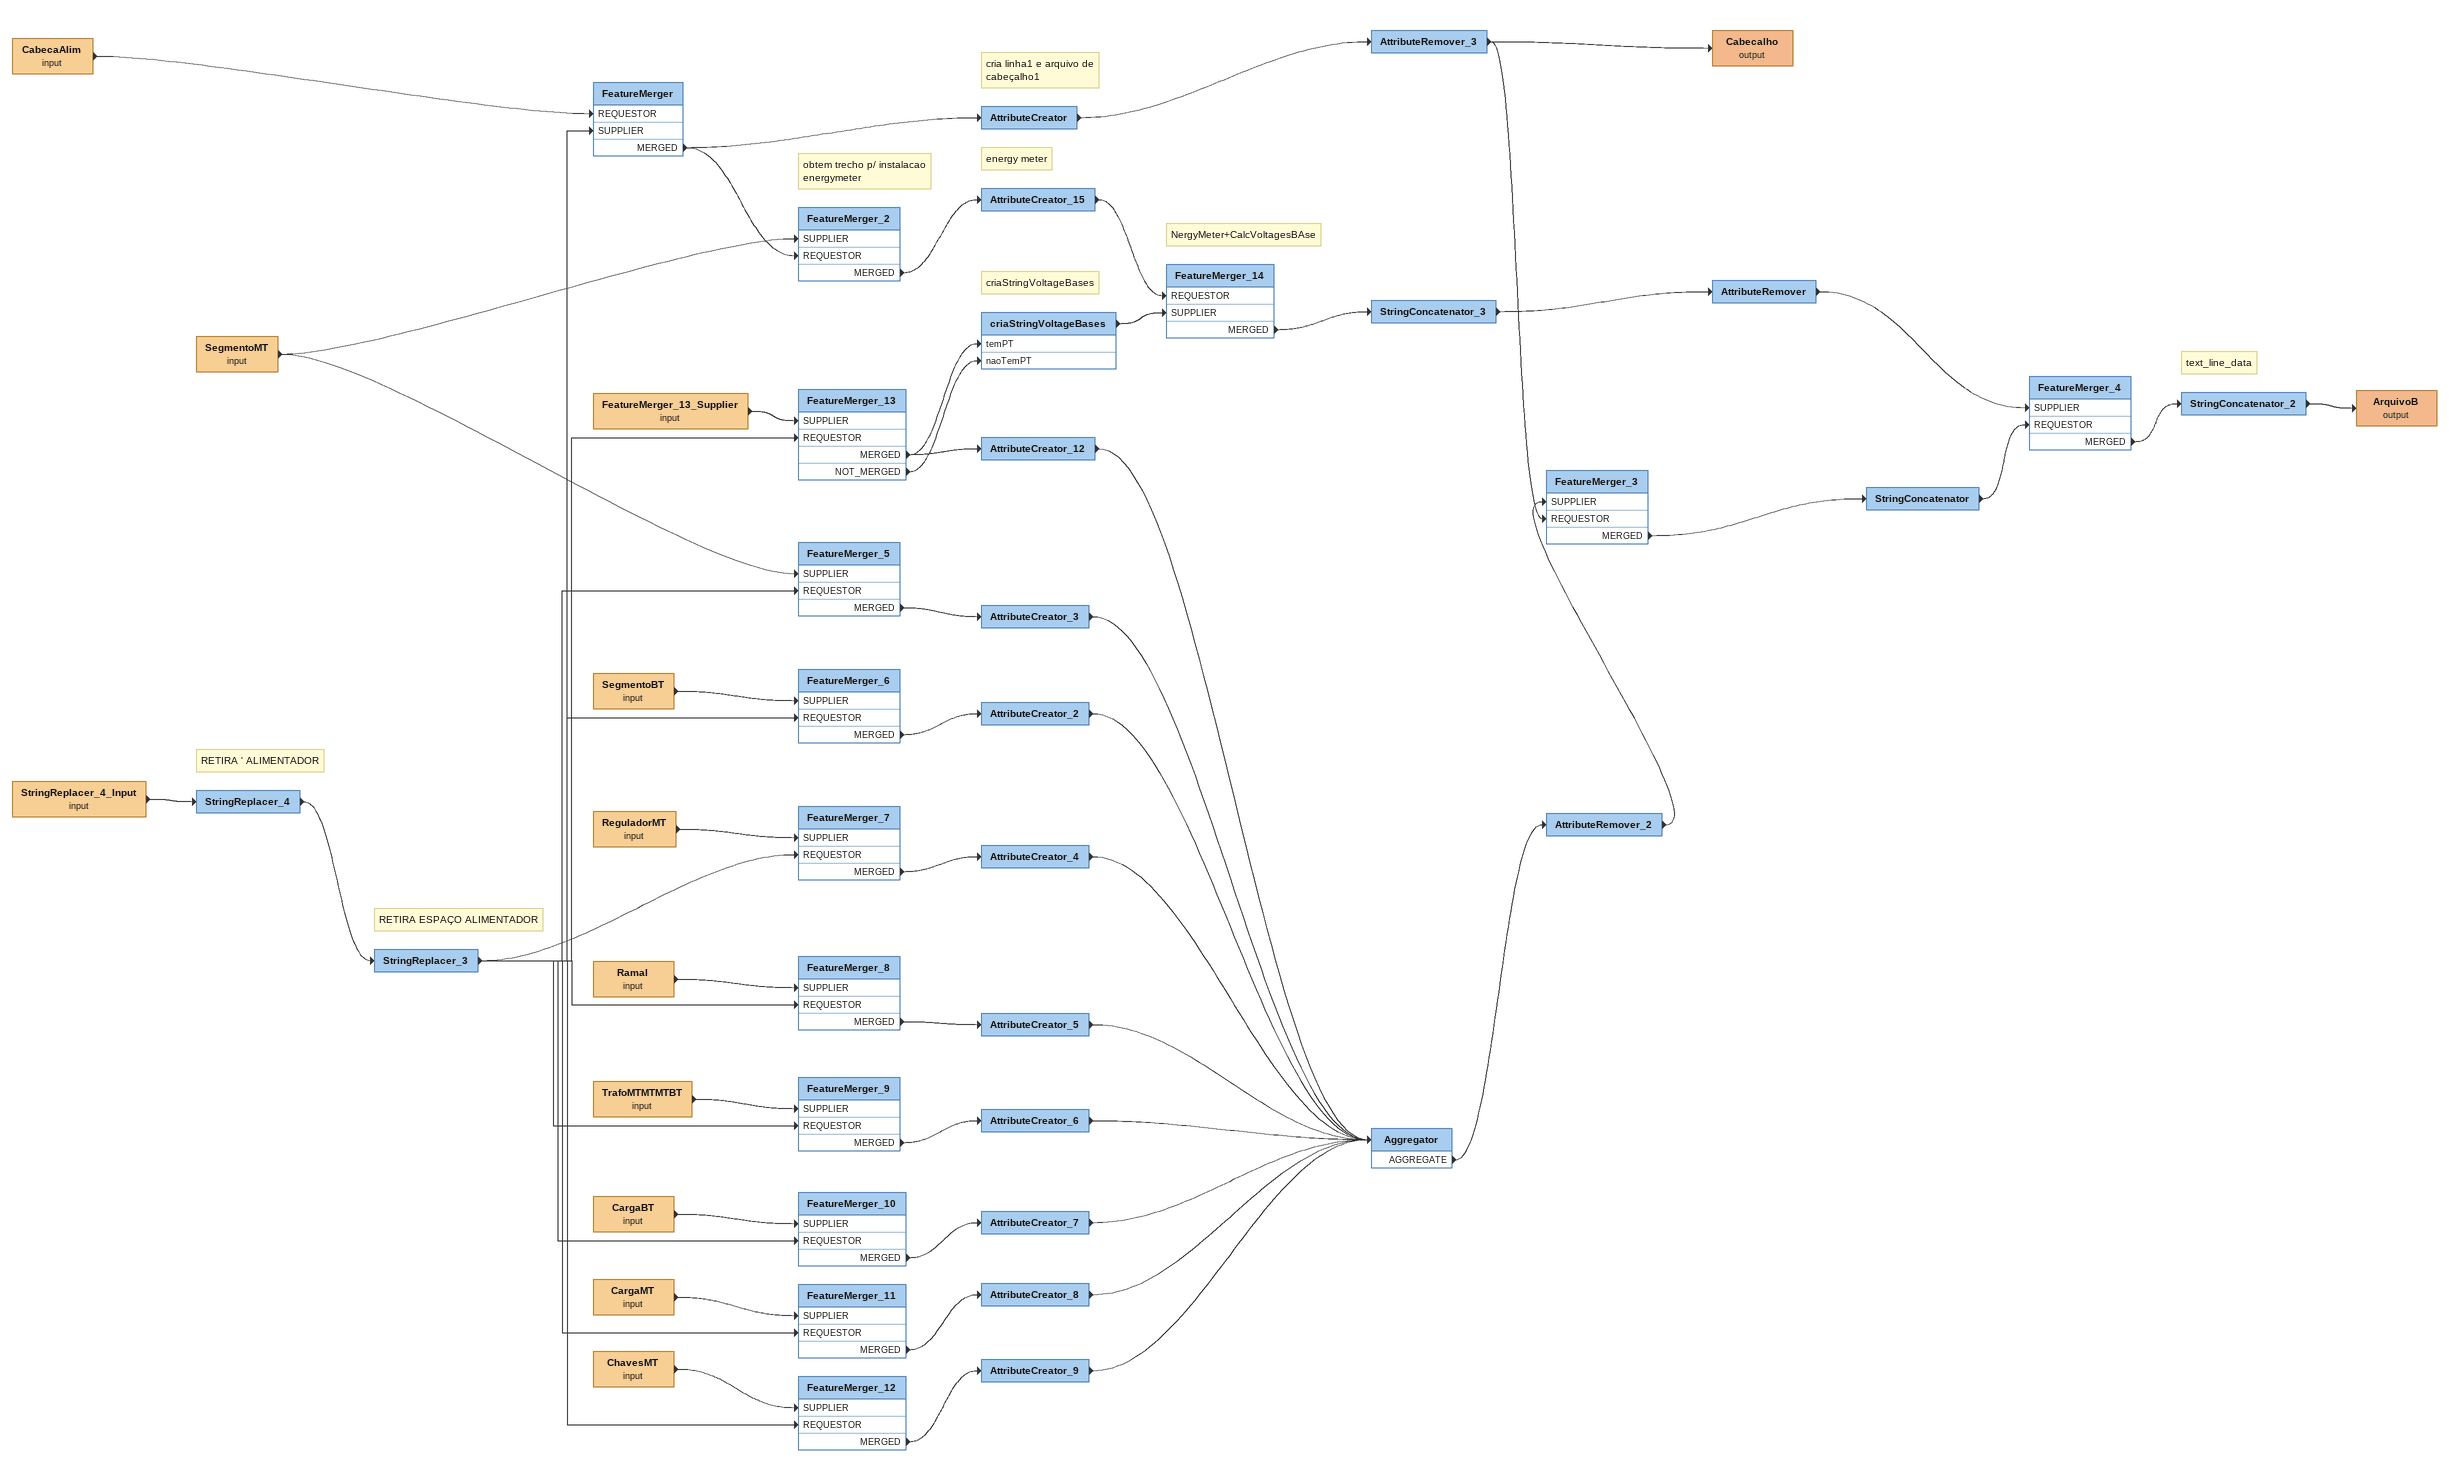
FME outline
CabecaAlim (input)
    -> FeatureMerger [REQUESTOR]
StringReplacer_4_Input (input)
    -> StringReplacer_4
Note: RETIRA ' ALIMENTADOR
StringReplacer_4
    -> StringReplacer_3
Note: RETIRA ESPAÇO ALIMENTADOR
StringReplacer_3
    -> FeatureMerger [SUPPLIER]
    -> FeatureMerger_5 [REQUESTOR]
    -> FeatureMerger_6 [REQUESTOR]
    -> FeatureMerger_7 [REQUESTOR]
    -> FeatureMerger_8 [REQUESTOR]
    -> FeatureMerger_9 [REQUESTOR]
    -> FeatureMerger_10 [REQUESTOR]
    -> FeatureMerger_11 [REQUESTOR]
    -> FeatureMerger_12 [REQUESTOR]
    -> FeatureMerger_13 [REQUESTOR]
FeatureMerger
    MERGED -> FeatureMerger_2 [REQUESTOR]
    MERGED -> AttributeCreator
Note: cria linha1 e arquivo de cabeçalho1
AttributeCreator
    -> AttributeRemover_3
AttributeRemover_3
    -> FeatureMerger_3 [REQUESTOR]
    -> Cabecalho (output)
Cabecalho (output)
SegmentoMT (input)
    -> FeatureMerger_2 [SUPPLIER]
    -> FeatureMerger_5 [SUPPLIER]
Note: obtem trecho p/ instalacao energymeter
FeatureMerger_2
    MERGED -> AttributeCreator_15
Note: energy meter
AttributeCreator_15
    -> FeatureMerger_14 [REQUESTOR]
FeatureMerger_5
    MERGED -> AttributeCreator_3
AttributeCreator_3
    -> Aggregator
FeatureMerger_13_Supplier (input)
    -> FeatureMerger_13 [SUPPLIER]
FeatureMerger_13
    MERGED -> AttributeCreator_12
    MERGED -> criaStringVoltageBases [temPT]
    NOT_MERGED -> criaStringVoltageBases [naoTemPT]
Note: criaStringVoltageBases
criaStringVoltageBases
    -> FeatureMerger_14 [SUPPLIER]
Note: NergyMeter+CalcVoltagesBAse
FeatureMerger_14
    MERGED -> StringConcatenator_3
StringConcatenator_3
    -> AttributeRemover
AttributeRemover
    -> FeatureMerger_4 [SUPPLIER]
AttributeCreator_12
    -> Aggregator
SegmentoBT (input)
    -> FeatureMerger_6 [SUPPLIER]
FeatureMerger_6
    MERGED -> AttributeCreator_2
AttributeCreator_2
    -> Aggregator
ReguladorMT (input)
    -> FeatureMerger_7 [SUPPLIER]
FeatureMerger_7
    MERGED -> AttributeCreator_4
AttributeCreator_4
    -> Aggregator
Ramal (input)
    -> FeatureMerger_8 [SUPPLIER]
FeatureMerger_8
    MERGED -> AttributeCreator_5
AttributeCreator_5
    -> Aggregator
TrafoMTMTMTBT (input)
    -> FeatureMerger_9 [SUPPLIER]
FeatureMerger_9
    MERGED -> AttributeCreator_6
AttributeCreator_6
    -> Aggregator
CargaBT (input)
    -> FeatureMerger_10 [SUPPLIER]
FeatureMerger_10
    MERGED -> AttributeCreator_7
AttributeCreator_7
    -> Aggregator
CargaMT (input)
    -> FeatureMerger_11 [SUPPLIER]
FeatureMerger_11
    MERGED -> AttributeCreator_8
AttributeCreator_8
    -> Aggregator
ChavesMT (input)
    -> FeatureMerger_12 [SUPPLIER]
FeatureMerger_12
    MERGED -> AttributeCreator_9
AttributeCreator_9
    -> Aggregator
Aggregator
    AGGREGATE -> AttributeRemover_2
AttributeRemover_2
    -> FeatureMerger_3 [SUPPLIER]
FeatureMerger_3
    MERGED -> StringConcatenator
StringConcatenator
    -> FeatureMerger_4 [REQUESTOR]
FeatureMerger_4
    MERGED -> StringConcatenator_2
Note: text_line_data
StringConcatenator_2
    -> ArquivoB (output)
ArquivoB (output)
